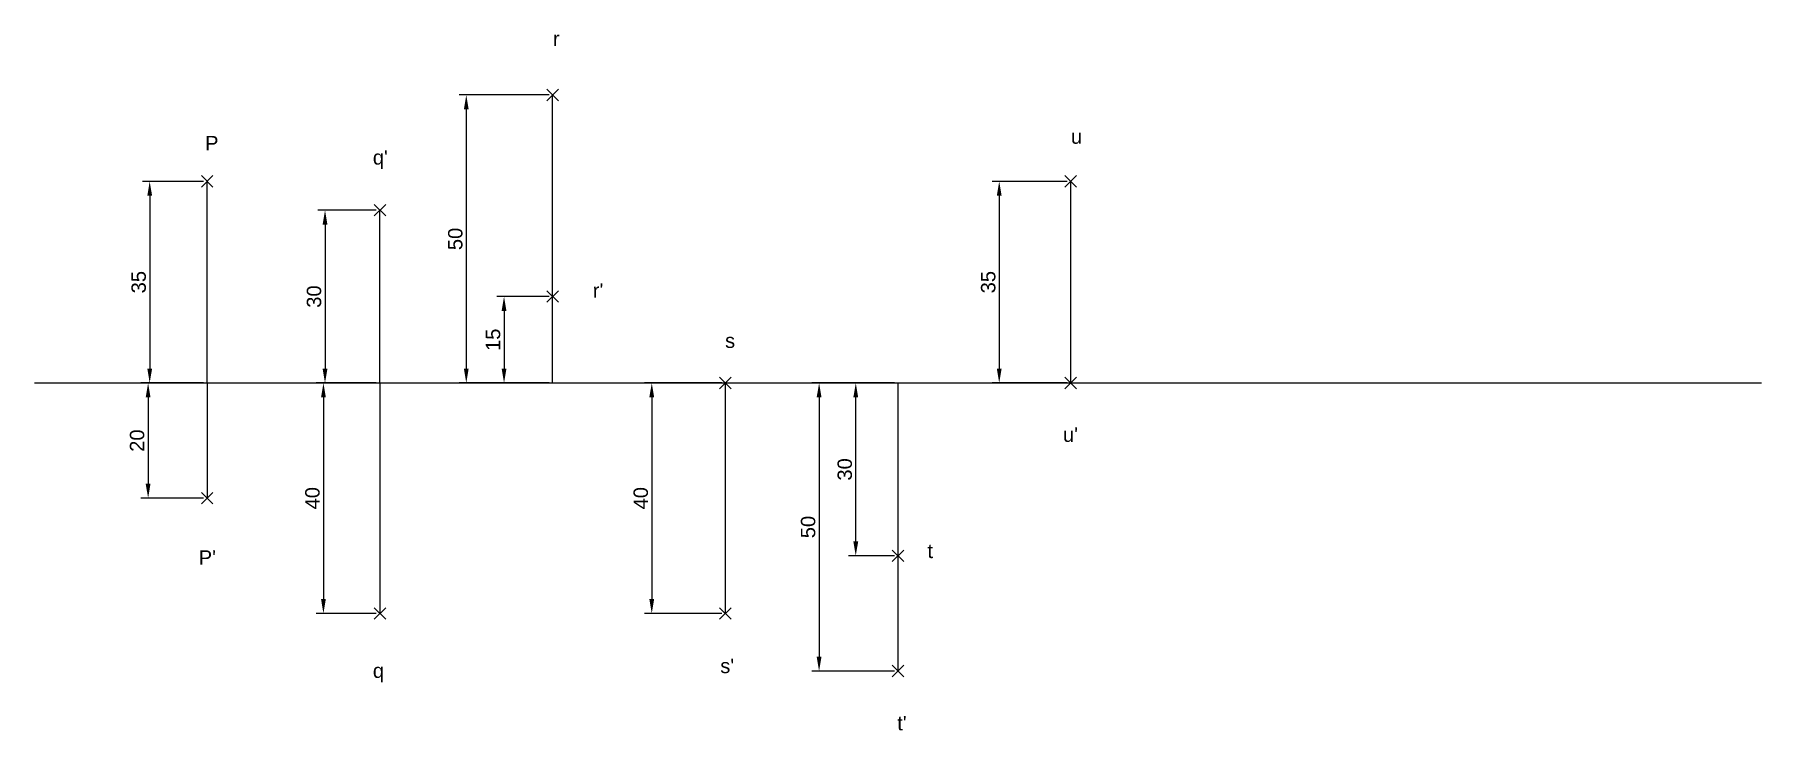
# Model space of a CAD drawing. Header units: millimetres. Extents: x 0 to 300, y 40 to 160.
import ezdxf

# ---------------------------------------------------------------- set-up
doc = ezdxf.new("R2010")
doc.units = ezdxf.units.MM
doc.header["$PDMODE"] = 3
doc.styles.get("Standard").update_dxf_attribs({"font": 'arial.ttf'})
doc.dimstyles.new('ISO-25', dxfattribs={"dimtxt": 2.5, "dimasz": 2.5, "dimexe": 1.25, "dimexo": 0.625, "dimtad": 1, "dimtxsty": 'Standard', "dimcen": 2.5, "dimadec": 0, "dimazin": 0, "dimtfac": 1, "dimtmove": 0, "dimatfit": 3, "dimfxl": 1, "dimarcsym": 0})

# ---------------------------------------------------------------- blocks, each defined once
blk = doc.blocks.new('*D2')
at = {"color": 0, "lineweight": -2, "transparency": 16777216}
for p, q in [((29.05, 135.02), (18.43, 135.02)), ((19.68, 132.52), (19.68, 102.52)), ((29.05, 100.02), (18.43, 100.02))]:
    blk.add_line(p, q, dxfattribs=at)
at = {"color": 0, "transparency": 16777216}
for points in [[(19.27, 132.52), (20.1, 132.52), (19.68, 135.02)], [(19.27, 102.52), (20.1, 102.52), (19.68, 100.02)]]:
    blk.add_solid(points, dxfattribs=at)
at = {"layer": 'Defpoints', "color": 0, "transparency": 16777216}
for p in [(29.68, 135.02), (19.68, 100.02), (29.68, 100.02)]:
    blk.add_point(p, dxfattribs=at)
at = {"color": 0, "transparency": 16777216, "insert": (17.78, 117.52), "char_height": 2.5, "attachment_point": 5, "rotation": 90}
blk.add_mtext('35', dxfattribs=at)
blk = doc.blocks.new('*D3')
at = {"color": 0, "lineweight": -2, "transparency": 16777216}
for p, q in [((29.05, 100.02), (18.16, 100.02)), ((19.41, 97.52), (19.41, 82.52)), ((29.05, 80.02), (18.16, 80.02))]:
    blk.add_line(p, q, dxfattribs=at)
at = {"color": 0, "transparency": 16777216}
for points in [[(18.99, 97.52), (19.82, 97.52), (19.41, 100.02)], [(18.99, 82.52), (19.82, 82.52), (19.41, 80.02)]]:
    blk.add_solid(points, dxfattribs=at)
at = {"layer": 'Defpoints', "color": 0, "transparency": 16777216}
for p in [(29.68, 100.02), (19.41, 80.02), (29.68, 80.02)]:
    blk.add_point(p, dxfattribs=at)
at = {"color": 0, "transparency": 16777216, "insert": (17.5, 90.02), "char_height": 2.5, "attachment_point": 5, "rotation": 90}
blk.add_mtext('20', dxfattribs=at)
blk = doc.blocks.new('*D4')
at = {"color": 0, "lineweight": -2, "transparency": 16777216}
for p, q in [((59.05, 130.02), (48.89, 130.02)), ((50.14, 127.52), (50.14, 102.52)), ((59.05, 100.02), (48.89, 100.02))]:
    blk.add_line(p, q, dxfattribs=at)
at = {"color": 0, "transparency": 16777216}
for points in [[(49.72, 127.52), (50.56, 127.52), (50.14, 130.02)], [(49.72, 102.52), (50.56, 102.52), (50.14, 100.02)]]:
    blk.add_solid(points, dxfattribs=at)
at = {"layer": 'Defpoints', "color": 0, "transparency": 16777216}
for p in [(59.68, 130.02), (50.14, 100.02), (59.68, 100.02)]:
    blk.add_point(p, dxfattribs=at)
at = {"color": 0, "transparency": 16777216, "insert": (48.24, 115.02), "char_height": 2.5, "attachment_point": 5, "rotation": 90}
blk.add_mtext('30', dxfattribs=at)
blk = doc.blocks.new('*D5')
at = {"color": 0, "lineweight": -2, "transparency": 16777216}
for p, q in [((59.05, 100.02), (48.61, 100.02)), ((49.86, 97.52), (49.86, 62.52)), ((59.05, 60.02), (48.61, 60.02))]:
    blk.add_line(p, q, dxfattribs=at)
at = {"color": 0, "transparency": 16777216}
for points in [[(49.45, 97.52), (50.28, 97.52), (49.86, 100.02)], [(49.45, 62.52), (50.28, 62.52), (49.86, 60.02)]]:
    blk.add_solid(points, dxfattribs=at)
at = {"layer": 'Defpoints', "color": 0, "transparency": 16777216}
for p in [(59.68, 100.02), (49.86, 60.02), (59.68, 60.02)]:
    blk.add_point(p, dxfattribs=at)
at = {"color": 0, "transparency": 16777216, "insert": (47.96, 80.02), "char_height": 2.5, "attachment_point": 5, "rotation": 90}
blk.add_mtext('40', dxfattribs=at)
blk = doc.blocks.new('*D6')
at = {"color": 0, "lineweight": -2, "transparency": 16777216}
for p, q in [((89.05, 150.02), (73.43, 150.02)), ((74.68, 147.52), (74.68, 102.52)), ((89.05, 100.02), (73.43, 100.02))]:
    blk.add_line(p, q, dxfattribs=at)
at = {"color": 0, "transparency": 16777216}
for points in [[(74.26, 147.52), (75.09, 147.52), (74.68, 150.02)], [(74.26, 102.52), (75.09, 102.52), (74.68, 100.02)]]:
    blk.add_solid(points, dxfattribs=at)
at = {"layer": 'Defpoints', "color": 0, "transparency": 16777216}
for p in [(89.68, 150.02), (74.68, 100.02), (89.68, 100.02)]:
    blk.add_point(p, dxfattribs=at)
at = {"color": 0, "transparency": 16777216, "insert": (72.78, 125.02), "char_height": 2.5, "attachment_point": 5, "rotation": 90}
blk.add_mtext('50', dxfattribs=at)
blk = doc.blocks.new('*D7')
at = {"color": 0, "lineweight": -2, "transparency": 16777216}
for p, q in [((89.05, 115.02), (79.99, 115.02)), ((81.24, 112.52), (81.24, 102.52)), ((89.05, 100.02), (79.99, 100.02))]:
    blk.add_line(p, q, dxfattribs=at)
at = {"color": 0, "transparency": 16777216}
for points in [[(80.82, 112.52), (81.66, 112.52), (81.24, 115.02)], [(80.82, 102.52), (81.66, 102.52), (81.24, 100.02)]]:
    blk.add_solid(points, dxfattribs=at)
at = {"layer": 'Defpoints', "color": 0, "transparency": 16777216}
for p in [(89.68, 115.02), (81.24, 100.02), (89.68, 100.02)]:
    blk.add_point(p, dxfattribs=at)
at = {"color": 0, "transparency": 16777216, "insert": (79.34, 107.52), "char_height": 2.5, "attachment_point": 5, "rotation": 90}
blk.add_mtext('15', dxfattribs=at)
blk = doc.blocks.new('*D8')
at = {"color": 0, "lineweight": -2, "transparency": 16777216}
for p, q in [((119.05, 100.02), (105.65, 100.02)), ((106.9, 97.52), (106.9, 62.52)), ((119.05, 60.02), (105.65, 60.02))]:
    blk.add_line(p, q, dxfattribs=at)
at = {"color": 0, "transparency": 16777216}
for points in [[(106.48, 97.52), (107.32, 97.52), (106.9, 100.02)], [(106.48, 62.52), (107.32, 62.52), (106.9, 60.02)]]:
    blk.add_solid(points, dxfattribs=at)
at = {"layer": 'Defpoints', "color": 0, "transparency": 16777216}
for p in [(119.68, 100.02), (106.9, 60.02), (119.68, 60.02)]:
    blk.add_point(p, dxfattribs=at)
at = {"color": 0, "transparency": 16777216, "insert": (105, 80.02), "char_height": 2.5, "attachment_point": 5, "rotation": 90}
blk.add_mtext('40', dxfattribs=at)
blk = doc.blocks.new('*D9')
at = {"color": 0, "lineweight": -2, "transparency": 16777216}
for p, q in [((149.05, 100.02), (141.09, 100.02)), ((142.34, 72.52), (142.34, 97.52)), ((149.05, 70.02), (141.09, 70.02))]:
    blk.add_line(p, q, dxfattribs=at)
at = {"color": 0, "transparency": 16777216}
for points in [[(141.92, 97.52), (142.76, 97.52), (142.34, 100.02)], [(141.92, 72.52), (142.76, 72.52), (142.34, 70.02)]]:
    blk.add_solid(points, dxfattribs=at)
at = {"layer": 'Defpoints', "color": 0, "transparency": 16777216}
for p in [(142.34, 100.02), (149.68, 100.02), (149.68, 70.02)]:
    blk.add_point(p, dxfattribs=at)
at = {"color": 0, "transparency": 16777216, "insert": (140.44, 85.02), "char_height": 2.5, "attachment_point": 5, "rotation": 90}
blk.add_mtext('30', dxfattribs=at)
blk = doc.blocks.new('*D10')
at = {"color": 0, "lineweight": -2, "transparency": 16777216}
for p, q in [((149.05, 100.02), (134.72, 100.02)), ((135.97, 97.52), (135.97, 52.52)), ((149.05, 50.02), (134.72, 50.02))]:
    blk.add_line(p, q, dxfattribs=at)
at = {"color": 0, "transparency": 16777216}
for points in [[(135.55, 97.52), (136.39, 97.52), (135.97, 100.02)], [(135.55, 52.52), (136.39, 52.52), (135.97, 50.02)]]:
    blk.add_solid(points, dxfattribs=at)
at = {"layer": 'Defpoints', "color": 0, "transparency": 16777216}
for p in [(149.68, 100.02), (135.97, 50.02), (149.68, 50.02)]:
    blk.add_point(p, dxfattribs=at)
at = {"color": 0, "transparency": 16777216, "insert": (134.07, 75.02), "char_height": 2.5, "attachment_point": 5, "rotation": 90}
blk.add_mtext('50', dxfattribs=at)
blk = doc.blocks.new('*D11')
at = {"color": 0, "lineweight": -2, "transparency": 16777216}
for p, q in [((179.05, 135.02), (166.01, 135.02)), ((167.26, 132.52), (167.26, 102.52)), ((179.05, 100.02), (166.01, 100.02))]:
    blk.add_line(p, q, dxfattribs=at)
at = {"color": 0, "transparency": 16777216}
for points in [[(166.84, 132.52), (167.68, 132.52), (167.26, 135.02)], [(166.84, 102.52), (167.68, 102.52), (167.26, 100.02)]]:
    blk.add_solid(points, dxfattribs=at)
at = {"layer": 'Defpoints', "color": 0, "transparency": 16777216}
for p in [(179.68, 135.02), (167.26, 100.02), (179.68, 100.02)]:
    blk.add_point(p, dxfattribs=at)
at = {"color": 0, "transparency": 16777216, "insert": (165.36, 117.52), "char_height": 2.5, "attachment_point": 5, "rotation": 90}
blk.add_mtext('35', dxfattribs=at)

msp = doc.modelspace()

# ---------------------------------------------------------------- linework, layer by layer
for p, q in [((89.677, 100.02), (89.677, 150.02)), ((29.677, 100.02), (29.677, 135.02)), ((179.677, 100.02), (179.677, 135.02)), ((59.677, 100.02), (59.677, 130.02)), ((89.677, 100.02), (89.677, 115.02)), ((-0.323, 100.02), (299.677, 100.02)), ((-0.323, 100.02), (29.677, 100.02)), ((29.677, 100.02), (29.677, 80.02)), ((29.677, 100.02), (59.677, 100.02)), ((59.677, 100.02), (59.677, 60.02)), ((59.677, 100.02), (89.677, 100.02)), ((89.677, 100.02), (119.677, 100.02)), ((119.677, 100.02), (119.677, 60.02)), ((119.677, 100.02), (149.677, 100.02)), ((149.677, 100.02), (149.677, 70.02)), ((149.677, 100.02), (149.677, 50.02)), ((149.677, 100.02), (179.677, 100.02))]:
    msp.add_line(p, q)
for p in [(89.677, 150.02), (29.677, 135.02), (179.677, 135.02), (59.677, 130.02), (89.677, 115.02), (119.677, 100.02), (179.677, 100.02), (29.677, 80.02), (149.677, 70.02), (59.677, 60.02), (119.677, 60.02), (149.677, 50.02)]:
    msp.add_point(p)

# ---------------------------------------------------------------- texts
at = {"char_height": 2.5, "attachment_point": 1}
for s, insert in [('r', (89.733, 161.037)), ('P', (29.303, 142.903)), ('u', (179.719, 144.043)), ("q'", (58.445, 140.423)), ("r'", (96.655, 117.324)), ('s', (119.636, 108.607)), ("u'", (178.334, 92.307)), ("P'", (28.196, 70.981)), ('t', (154.799, 72.128)), ("s'", (118.805, 52.167)), ('q', (58.445, 51.337)), ("t'", (149.539, 42.249))]:
    msp.add_mtext_dynamic_manual_height_columns(s, width=21.04286, gutter_width=12.5, heights=[0], dxfattribs=dict(at, insert=insert))

# ---------------------------------------------------------------- dimensions: what is measured, and where the dimension line sits
for base, p1, p2, picture, middle in [((74.677, 100.02), (89.677, 150.02), (89.677, 100.02), '*D6', (72.776, 125.02)), ((19.682, 100.02), (29.677, 135.02), (29.677, 100.02), '*D2', (17.78, 117.52)), ((167.259, 100.02), (179.677, 135.02), (179.677, 100.02), '*D11', (165.357, 117.52)), ((50.139, 100.02), (59.677, 130.02), (59.677, 100.02), '*D4', (48.237, 115.02)), ((81.24, 100.02), (89.677, 115.02), (89.677, 100.02), '*D7', (79.338, 107.52)), ((19.405, 80.02), (29.677, 100.02), (29.677, 80.02), '*D3', (17.504, 90.02)), ((49.862, 60.02), (59.677, 100.02), (59.677, 60.02), '*D5', (47.961, 80.02)), ((106.899, 60.02), (119.677, 100.02), (119.677, 60.02), '*D8', (104.998, 80.02)), ((135.972, 50.02), (149.677, 100.02), (149.677, 50.02), '*D10', (134.07, 75.02)), ((142.34, 100.02), (149.677, 70.02), (149.677, 100.02), '*D9', (140.438, 85.02))]:
    dim = msp.add_linear_dim(base=base, p1=p1, p2=p2, angle=90, dimstyle='ISO-25')
    dim.commit()
    dim.dimension.update_dxf_attribs({"geometry": picture, "text_midpoint": middle})

doc.saveas('drawing.dxf')
